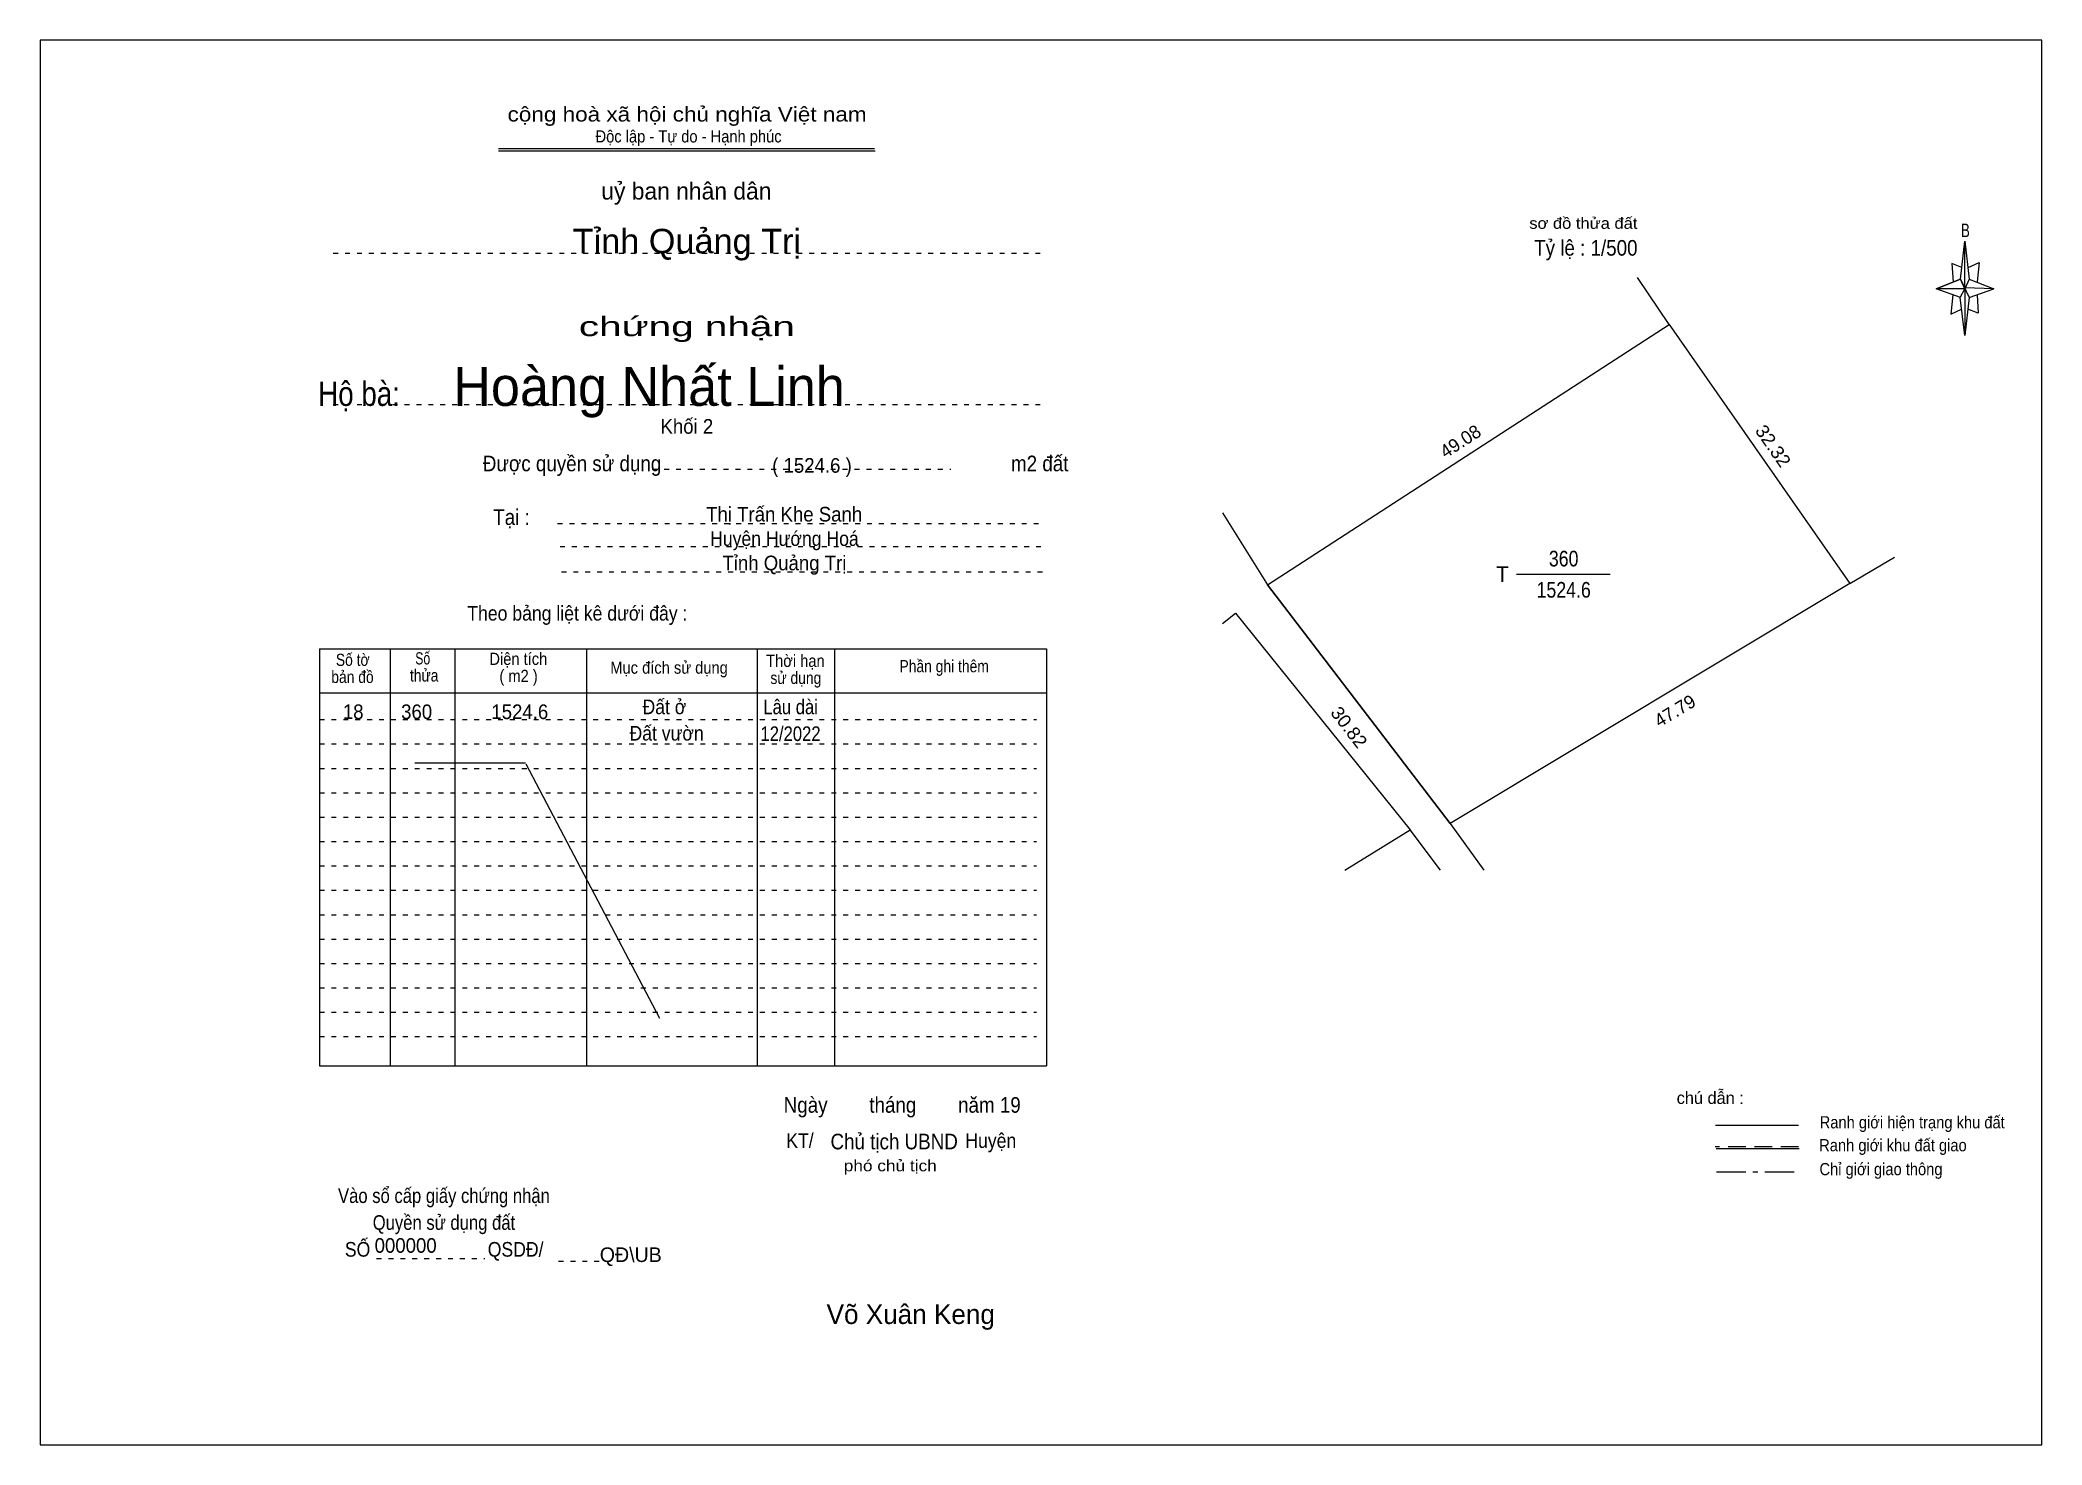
# Model space of a CAD drawing. Header units: centimetres. Extents: x -0.5 to 40.5, y 0 to 28.8.
import ezdxf
from ezdxf.enums import TextEntityAlignment as Align

# ---------------------------------------------------------------- set-up
doc = ezdxf.new("R2010")
doc.units = ezdxf.units.CM
doc.header["$LTSCALE"] = 0.12
for name, pattern in [('DOT_DASHED', [7.7, 5, -1.2, 0.3, -1.2]), ('DOTTED', [1.5, 0.3, -1.2]), ('MEDIUM_DASHED', [4.5, 3, -1.5])]:
    doc.linetypes.add(name, pattern=pattern)
for name, color, linetype, lineweight in [('1', 7, 'DOTTED', 13), ('22', 7, 'Continuous', 13), ('33', 7, 'Continuous', 13), ('50', 7, 'Continuous', 25)]:
    doc.layers.add(name, color=color, linetype=linetype, lineweight=lineweight)
doc.layers.add('34', color=7, linetype='Continuous')
doc.layers.add('51', color=7, linetype='Continuous')

msp = doc.modelspace()

# ---------------------------------------------------------------- linework, layer by layer
at = {"layer": '1', "linetype": 'Continuous'}
for p, q in [((8.91, 26.55), (16.62, 26.55)), ((8.91, 26.5), (16.63, 26.5))]:
    msp.add_line(p, q, dxfattribs=at)
at = {"layer": '1'}
for p, q in [((5.52, 24.4), (20.02, 24.4)), ((5.52, 21.3), (20.02, 21.3)), ((12.06, 19.97), (18.18, 19.97)), ((10.12, 18.86), (20.06, 18.86)), ((10.17, 18.39), (20.11, 18.39)), ((10.2, 17.87), (20.14, 17.87)), ((5.24, 14.84), (19.94, 14.84)), ((5.24, 14.34), (19.94, 14.34)), ((5.24, 13.84), (19.94, 13.84)), ((5.24, 13.34), (19.94, 13.34)), ((5.24, 12.84), (19.94, 12.84)), ((5.24, 12.34), (19.94, 12.34)), ((5.24, 11.84), (19.94, 11.84)), ((5.24, 11.34), (19.94, 11.34)), ((5.24, 10.84), (19.94, 10.84)), ((5.24, 10.34), (19.94, 10.34)), ((5.24, 9.84), (19.94, 9.84)), ((5.24, 9.34), (19.94, 9.34)), ((5.24, 8.84), (19.94, 8.84)), ((5.24, 8.34), (19.94, 8.34)), ((6.41, 3.79), (8.63, 3.79)), ((10.14, 3.74), (11.2, 3.74))]:
    msp.add_line(p, q, dxfattribs=at)
at = {"layer": '1', "linetype": 'Continuous', "lineweight": 25}
for p, q in [((5.24, 16.29), (20.14, 16.29)), ((5.24, 16.29), (5.24, 7.74)), ((6.69, 16.29), (6.69, 7.74)), ((8.01, 16.29), (8.01, 7.74)), ((10.71, 16.29), (10.71, 7.74)), ((14.21, 16.29), (14.21, 7.74)), ((15.8, 16.29), (15.8, 7.74)), ((20.14, 16.29), (20.14, 7.74)), ((5.24, 15.39), (20.14, 15.39)), ((5.24, 7.74), (20.14, 7.74))]:
    msp.add_line(p, q, dxfattribs=at)
at = {"layer": '1', "linetype": 'Continuous'}
msp.add_lwpolyline([(-0.49, -0.03), (40.55, -0.03), (40.55, 28.77), (-0.49, 28.77)], close=True, dxfattribs=at)
at = {"layer": '22'}
for p, q in [((32.91, 22.94), (32.26, 23.9)), ((24.67, 17.6), (32.91, 22.94)), ((32.91, 22.94), (36.61, 17.63)), ((23.75, 19.08), (24.67, 17.6)), ((36.61, 17.63), (37.53, 18.17)), ((36.61, 17.63), (28.42, 12.71)), ((26.26, 11.75), (27.6, 12.58)), ((28.22, 11.75), (27.6, 12.58))]:
    msp.add_line(p, q, dxfattribs=at)
msp.add_lwpolyline([(32.91, 22.94), (36.61, 17.63), (28.42, 12.71), (24.67, 17.6)], close=True, dxfattribs=at)
for points in [[(24.67, 17.6), (28.42, 12.71), (29.11, 11.75)], [(23.75, 16.81), (24.02, 17.02), (27.6, 12.58)]]:
    msp.add_lwpolyline(points, dxfattribs=at)
at = {"layer": '33'}
msp.add_line((29.78, 17.82), (31.7, 17.82), dxfattribs=at)
at = {"layer": '50'}
for p, q in [((38.88, 23.87), (38.97, 24.65)), ((39.06, 23.87), (39.56, 23.67)), ((38.88, 23.49), (38.38, 23.67)), ((39.06, 23.49), (38.97, 22.71)), ((39.22, 23.55), (39.24, 23.17)), ((39.24, 23.17), (39.03, 23.25))]:
    msp.add_line(p, q, dxfattribs=at)
at = {"layer": '50', "lineweight": 13}
for p, q in [((7.19, 13.95), (9.46, 13.95)), ((9.47, 13.93), (12.21, 8.72)), ((35.56, 6.52), (33.86, 6.52)), ((35.57, 6.04), (33.87, 6.04))]:
    msp.add_line(p, q, dxfattribs=at)
at = {"layer": '50', "linetype": 'MEDIUM_DASHED', "lineweight": 13}
msp.add_line((35.56, 6.08), (33.85, 6.08), dxfattribs=at)
at = {"layer": '50', "linetype": 'DOT_DASHED', "lineweight": 13}
msp.add_line((33.88, 5.57), (35.59, 5.57), dxfattribs=at)
at = {"layer": '50'}
for points in [[(38.97, 24.65), (39.06, 23.87), (38.97, 23.67)], [(38.97, 23.67), (38.38, 23.67), (38.88, 23.87), (39.06, 23.49), (39.56, 23.67), (38.97, 23.69)], [(38.97, 23.67), (38.97, 22.71), (38.87, 23.49)]]:
    msp.add_lwpolyline(points, close=True, dxfattribs=at)
for points in [[(38.97, 23.67), (38.88, 23.87), (38.38, 23.67)], [(38.91, 24.11), (38.7, 24.19), (38.73, 23.81)], [(39.04, 24.11), (39.26, 24.21), (39.22, 23.81)], [(38.72, 23.55), (38.68, 23.15), (38.9, 23.25)], [(38.97, 23.67), (39.06, 23.49), (39.56, 23.67)]]:
    msp.add_lwpolyline(points, dxfattribs=at)

# ---------------------------------------------------------------- texts
at = {"layer": '1'}
for s, height, width, p in [('cộng hoà xã hội chủ nghĩa Việt nam', 0.3, 1.15, (12.775, 27.1)), ('Độc lập - Tự do - Hạnh phúc', 0.25, 0.9, (12.805, 26.67)), ('chứng nhận', 0.4, 1.55, (12.77, 22.7)), ('Được quyền sử dụng                                                                   m2 đất', 0.32, 0.9, (14.59, 19.93)), ('Tại :', 0.32, 0.9, (9.175, 18.83)), ('Theo bảng liệt kê dưới đây :', 0.3, 0.9, (10.525, 16.87)), ('Số tờ', 0.25, 0.85, (5.92, 15.94)), ('Số ', 0.25, 0.75, (7.39, 15.97)), ('Diện tích', 0.25, 0.9, (9.315, 15.96)), ('Mục đích sử dụng', 0.25, 0.9, (12.405, 15.78)), ('Thời hạn', 0.25, 0.9, (14.995, 15.92)), ('Phần ghi thêm', 0.25, 0.85, (18.045, 15.81)), ('bản đồ', 0.25, 0.85, (5.915, 15.59)), ('thửa', 0.25, 0.85, (7.385, 15.62)), ('( m2 )', 0.25, 0.9, (9.32, 15.61)), ('sử dụng', 0.25, 0.85, (15.005, 15.57)), ('Ngày        tháng        năm 19', 0.32, 0.9, (17.185, 6.78)), ('Chủ tịch UBND', 0.32, 0.9, (17.02, 6.03)), ('Vào sổ cấp giấy chứng nhận', 0.3, 0.85, (7.79, 4.93)), ('Quyền sử dụng đất', 0.3, 0.85, (7.79, 4.38)), ('SỐ                        QSDĐ/', 0.3, 0.9, (7.795, 3.83))]:
    msp.add_text(s, height=height, dxfattribs=dict(at, width=width)).set_placement(p, align=Align.CENTER)
msp.add_text('uỷ ban nhân dân', height=0.35, dxfattribs=at).set_placement((12.76, 25.5), align=Align.CENTER)
at = {"layer": '33', "width": 0.85}
for s, p in [('360', (30.745, 17.98)), ('1524.6', (30.745, 17.34))]:
    msp.add_text(s, height=0.32, dxfattribs=at).set_placement(p, align=Align.CENTER)
at = {"layer": '33'}
msp.add_text('T', height=0.32, dxfattribs=at).set_placement((29.62, 17.66), align=Align.RIGHT)
at = {"layer": '34'}
for s, height, width, p in [('Tỉnh Quảng Trị', 0.5, 1.05, (12.77, 24.4)), ('Hộ bà:', 0.5, 0.85, (6.05, 21.27)), ('Khối 2', 0.3, 0.95, (12.77, 20.7)), ('( 1524.6 )', 0.3, 0.95, (15.335, 19.9)), ('Thị Trấn Khe Sanh', 0.3, 0.95, (14.765, 18.9)), ('Huyện Hướng Hoá', 0.3, 0.9, (14.77, 18.4)), ('Tỉnh Quảng Trị', 0.3, 0.95, (14.77, 17.9)), ('18', 0.3, 0.95, (5.93, 14.85)), ('360', 0.3, 0.95, (7.23, 14.85)), ('1524.6', 0.3, 0.95, (9.345, 14.85)), ('000000', 0.3, 0.95, (7.005, 3.91))]:
    msp.add_text(s, height=height, dxfattribs=dict(at, width=width)).set_placement(p, align=Align.CENTER)
msp.add_text('Hoàng Nhất Linh', height=0.8, dxfattribs=at).set_placement((11.995, 21.27), align=Align.CENTER)
at = {"layer": '50'}
for s, height, width, p in [('sơ đồ thửa đất ', 0.23, 1.1, (31.195, 24.9)), ('B', 0.276, 0.75, (38.98, 24.73)), ('Đất ở ', 0.3, 0.9, (12.36, 14.95)), ('Lâu dài ', 0.3, 0.85, (14.945, 14.95)), ('Đất vườn', 0.3, 0.9, (12.355, 14.41)), ('12/2022', 0.3, 0.85, (14.895, 14.4)), ('Ranh giới hiện trạng khu đất', 0.25, 0.9, (37.89, 6.46)), ('KT/                               Huyện ', 0.3, 0.9, (17.215, 6.06)), ('Ranh giới khu đất giao', 0.25, 0.9, (37.495, 5.99)), ('phó chủ tịch', 0.23, 1.15, (16.94, 5.58)), ('Chỉ giới giao thông', 0.25, 0.9, (37.25, 5.5))]:
    msp.add_text(s, height=height, dxfattribs=dict(at, width=width)).set_placement(p, align=Align.CENTER)
for s, height, p in [('chú dẫn :', 0.25, (33.75, 6.96)), ('QĐ\\UB', 0.3, (11.62, 3.72)), ('Võ Xuân Keng', 0.4, (17.36, 2.45))]:
    msp.add_text(s, height=height, dxfattribs=at).set_placement(p, align=Align.CENTER)
at = {"layer": '51', "width": 0.9}
msp.add_text('Tỷ lệ : 1/500', height=0.32, dxfattribs=at).set_placement((30.14, 24.35))
at = {"layer": '51'}
for s, rotation, p in [('49.08', 32.916, (28.702, 20.43)), ('47.79', 31.025, (33.095, 14.904))]:
    msp.add_text(s, height=0.27, rotation=rotation, dxfattribs=at).set_placement(p, align=Align.CENTER)
at = {"layer": '51', "width": 1.05}
for s, rotation, p in [('32.32', 304.87, (34.927, 20.372)), ('30.82', 307.42, (26.237, 14.602))]:
    msp.add_text(s, height=0.27, rotation=rotation, dxfattribs=at).set_placement(p, align=Align.CENTER)

doc.saveas('drawing.dxf')
